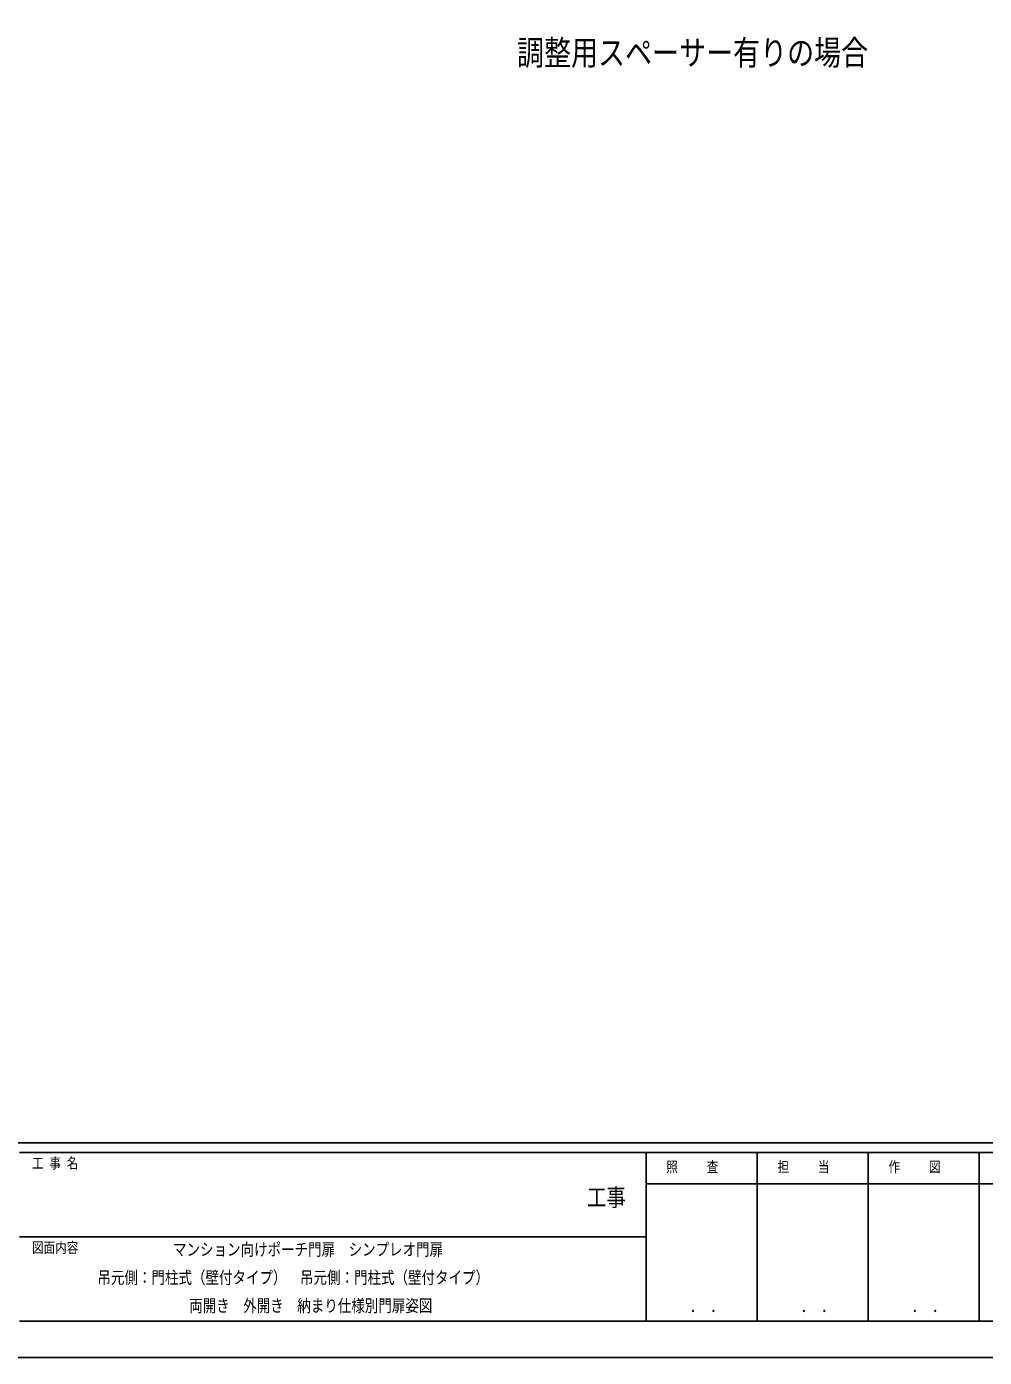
# Model space of a CAD drawing. Units: millimetres, scale not verified. Extents: x -4205 to 4205, y -2970 to 2970.
# Drawn here: x 10 to 1996, y -2970 to -211 of the extents above; entities that cross this region are included whole.
import ezdxf
from ezdxf.enums import TextEntityAlignment as Align

# ---------------------------------------------------------------- set-up
doc = ezdxf.new("R2010")
doc.units = ezdxf.units.MM
doc.header["$LTSCALE"] = 10
doc.layers.add('0-1_USER1', color=3, linetype='Continuous')
doc.layers.add('0-6_YKK_ZWAK', color=7, linetype='Continuous')
doc.styles.add('ＭＳ ゴシック', font='')
doc.styles.get('ＭＳ ゴシック').set_extended_font_data('MS Gothic')

msp = doc.modelspace()

# ---------------------------------------------------------------- linework, layer by layer
at = {"layer": '0-6_YKK_ZWAK'}
for p, q in [((3895.02, -2525), (-3904.98, -2525)), ((1295.02, -2545), (-4.98, -2545)), ((1525.02, -2545), (1525.02, -2895)), ((1755.02, -2545), (1755.02, -2895)), ((1985.02, -2545), (1985.02, -2895)), ((2185.02, -2545), (1985.02, -2545)), ((1985.02, -2610), (1295.02, -2610)), ((1985.02, -2610), (2185.02, -2610)), ((-4.98, -2720), (1295.02, -2720)), ((-4.98, -2895), (1295.02, -2895)), ((1295.02, -2895), (1985.02, -2895)), ((1985.02, -2895), (2185.02, -2895))]:
    msp.add_line(p, q, dxfattribs=at)
msp.add_lwpolyline([(-4205, -2970), (4205, -2970), (4205, 2970), (-4205, 2970)], close=True, dxfattribs=at)
msp.add_lwpolyline([(1985.02, -2545), (1295.02, -2545), (1295.02, -2895)], dxfattribs=at)

# ---------------------------------------------------------------- texts
at = {"layer": '0-1_USER1', "style": 'ＭＳ ゴシック', "width": 0.8}
for s, height, p in [('調整用スペーサー有りの場合', 51.32, (1026.96, -306.17)), ('マンション向けポーチ門扉\u3000シンプレオ門扉', 25.66, (313.69, -2766.67)), ('吊元側：門柱式（壁付タイプ）\u3000吊元側：門柱式（壁付タイプ）', 25.66, (156.89, -2825)), ('両開き\u3000外開き\u3000納まり仕様別門扉姿図', 25.66, (347.29, -2883.33))]:
    msp.add_text(s, height=height, dxfattribs=at).set_placement(p, align=Align.BOTTOM_LEFT)
at = {"layer": '0-6_YKK_ZWAK', "style": 'ＭＳ ゴシック', "width": 0.8}
for s, height, p in [('工 事 名', 21.99, (21.27, -2585)), ('照     査', 21.99, (1336.42, -2592.5)), ('担     当', 21.99, (1567.22, -2592.5)), ('作     図', 21.99, (1797.22, -2592.5)), ('工事', 36.66, (1172.33, -2667.46)), ('図面内容', 21.99, (21.27, -2760)), ('． ．', 25.92, (1385, -2884.35)), ('． ．', 25.92, (1615, -2884.35)), ('． ．', 25.92, (1845, -2884.35))]:
    msp.add_text(s, height=height, dxfattribs=at).set_placement(p, align=Align.BOTTOM_LEFT)

doc.saveas('drawing.dxf')
